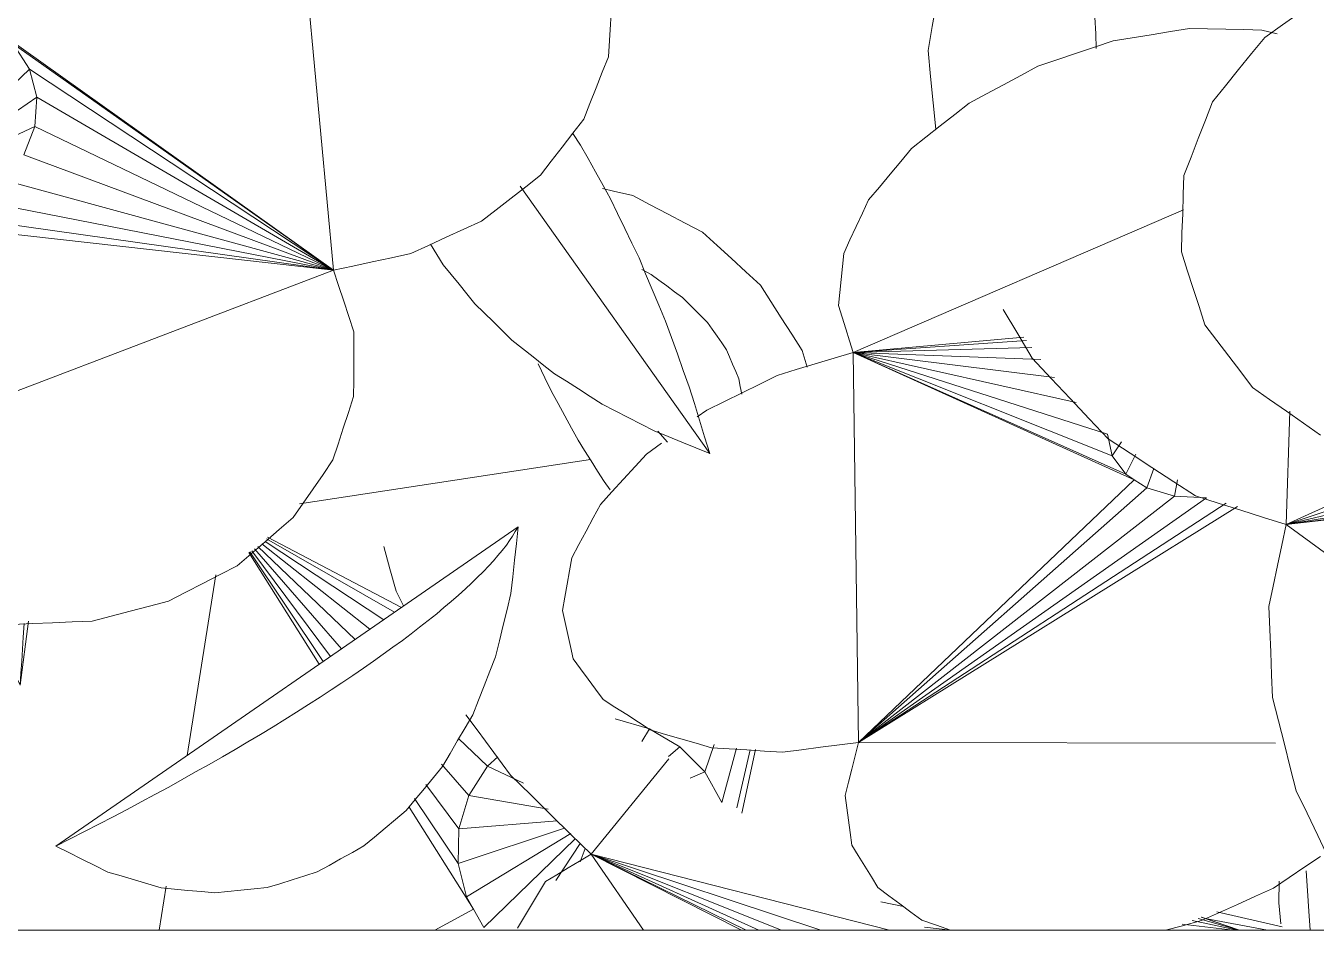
# Model space of a CAD drawing. Header units: metres. Extents: x -18.34 to -13.25, y -25.49 to -16.26.
# Drawn here: x -14.926 to -14.8469, y -16.9112 to -16.8558 of the extents above; entities that cross this region are included whole.
import ezdxf

# ---------------------------------------------------------------- set-up
doc = ezdxf.new("R2010")
doc.units = ezdxf.units.M
for name, color, linetype, lineweight in [('Importações nas famílias', 7, 'Continuous', 5), ('Quadro estrutural', 7, 'Continuous', 5), ('Vegetação', 7, 'Continuous', 5)]:
    doc.layers.add(name, color=color, linetype=linetype, lineweight=lineweight)

# ---------------------------------------------------------------- blocks, each defined once
blk = doc.blocks.new('Planta_pergolado_12200 - plantas pergolado_skp_Component_17-V1909-Pavimento 02 - Executivo')
at = {"layer": 'Importações nas famílias', "color": 9, "flags": 128}
for points in [[(-0.040686, -0.055656), (-0.039922, -0.056748), (-0.039157, -0.057839), (-0.038392, -0.05893), (-0.037627, -0.060022)], [(-0.016144, -0.060761), (-0.015415, -0.059721), (-0.014686, -0.058681), (-0.013957, -0.057641), (-0.013227, -0.056602)], [(-0.037627, -0.060022), (-0.036638, -0.060821), (-0.035649, -0.06162), (-0.034659, -0.062419), (-0.03367, -0.063218)], [(-0.019999, -0.063689), (-0.019036, -0.062957), (-0.018072, -0.062225), (-0.017108, -0.061493), (-0.016144, -0.060761)], [(-0.03367, -0.063218), (-0.032541, -0.063656), (-0.031412, -0.064095), (-0.030282, -0.064533), (-0.029153, -0.064972)], [(-0.024463, -0.065133), (-0.023347, -0.064772), (-0.022231, -0.064411), (-0.021115, -0.06405), (-0.019999, -0.063689)], [(-0.029153, -0.064972), (-0.027981, -0.065012), (-0.026808, -0.065052), (-0.025635, -0.065093), (-0.024463, -0.065133)]]:
    blk.add_lwpolyline(points, dxfattribs=at)
blk = doc.blocks.new('Planta_pergolado_12200 - plantas pergolado_skp_Component_16-V1910-Pavimento 02 - Executivo')
blk.add_blockref('Planta_pergolado_12200 - plantas pergolado_skp_Component_17-V1909-Pavimento 02 - Executivo', (0, 0))
blk = doc.blocks.new('Planta_pergolado_12200 - plantas pergolado_skp_-V1942-Pavimento 02 - Executivo')
blk.add_blockref('Planta_pergolado_12200 - plantas pergolado_skp_Component_16-V1910-Pavimento 02 - Executivo', (0, 0))
blk = doc.blocks.new('Planta_pergolado_12200 - plantas pergolado_skp_Component_17-V2078-Pavimento 02 - Executivo')
at = {"layer": 'Importações nas famílias', "color": 9}
for p, q in [((0.016958, -0.080884), (0.017143, -0.079274)), ((0.015396, -0.083576), (0.015686, -0.082173)), ((-0.017405, -0.088077), (-0.018418, -0.088393)), ((0.006068, -0.091256), (0.00997, -0.092089)), ((0.009629, -0.092394), (0.00608, -0.091579)), ((0.009302, -0.093315), (0.005981, -0.09241)), ((0.007437, -0.094371), (0.009302, -0.093315)), ((0.005749, -0.093787), (0.007437, -0.094371)), ((0.005897, -0.095889), (0.007437, -0.094371)), ((0.007819, -0.095272), (0.007437, -0.094371)), ((0.00501, -0.097388), (0.005897, -0.095889)), ((0.006489, -0.096583), (0.005897, -0.095889)), ((0.004787, -0.097765), (0.004182, -0.099872)), ((0.00501, -0.097388), (0.004787, -0.097765)), ((0.004787, -0.097765), (0.005566, -0.098224)), ((-0.009007, -0.119233), (-0.011721, -0.101372)), ((0.011822, -0.102015), (0.014086, -0.103501)), ((0.012137, -0.101695), (0.012958, -0.102006)), ((0.015106, -0.108979), (0.011212, -0.102577)), ((0.011532, -0.10231), (0.016971, -0.107923)), ((0.010923, -0.109455), (0.010436, -0.103424)), ((0.010891, -0.102961), (0.013043, -0.109502)), ((0.00889, -0.108842), (0.009724, -0.103979)), ((0.00812, -0.105493), (0.007084, -0.107704)), ((0.0065, -0.107069), (0.007084, -0.107704)), ((0.005389, -0.109473), (0.007084, -0.107704)), ((0.007084, -0.107704), (0.00889, -0.108842)), ((0.015853, -0.108557), (0.016971, -0.107923)), ((0.006951, -0.110525), (0.00889, -0.108842)), ((0.00889, -0.108842), (0.010923, -0.109455)), ((0.009604, -0.112492), (0.015853, -0.108557)), ((0.013043, -0.109502), (0.015106, -0.108979)), ((0.015106, -0.108979), (0.015853, -0.108557)), ((0.015853, -0.108557), (0.017143, -0.110917)), ((0.008211, -0.111474), (0.010923, -0.109455)), ((0.009056, -0.112167), (0.013043, -0.109502)), ((0.010923, -0.109455), (0.013043, -0.109502)), ((-0.002661, -0.11296), (-0.006965, -0.121193)), ((-0.006864, -0.121243), (-0.002364, -0.113389)), ((-0.0067, -0.12133), (-0.001899, -0.114062)), ((-0.00655, -0.12154), (-0.001314, -0.114909)), ((-0.006395, -0.121772), (-0.000688, -0.115816)), ((-0.006252, -0.121986), (-0.000109, -0.116653)), ((-0.006138, -0.122156), (0.000354, -0.117323)), ((-0.006061, -0.12227), (0.000665, -0.117775)), ((-0.00602, -0.122332), (0.000832, -0.118016)), ((-0.004665, -0.124358), (0.006432, -0.126122)), ((0.014438, -0.127395), (0.017143, -0.127825)), ((-0.002443, -0.140535), (-0.001881, -0.141145)), ((0.015909, -0.143974), (0.016943, -0.143389))]:
    blk.add_line(p, q, dxfattribs=at)
at = {"layer": 'Importações nas famílias', "color": 9, "flags": 128}
for points in [[(-0.018418, -0.088393), (-0.019422, -0.089033), (-0.020425, -0.089674), (-0.021428, -0.090314), (-0.022431, -0.090955)], [(-0.022431, -0.090955), (-0.023242, -0.091841), (-0.024052, -0.092727), (-0.024863, -0.093613), (-0.025673, -0.0945)], [(-0.025673, -0.0945), (-0.026235, -0.095571), (-0.026798, -0.096643), (-0.02736, -0.097715), (-0.027922, -0.098786)], [(-0.027922, -0.098786), (-0.028198, -0.09997), (-0.028355, -0.100643)], [(-0.001881, -0.141145), (-0.000879, -0.141776), (0.000122, -0.142407), (0.001124, -0.143037), (0.002126, -0.143668)], [(0.002126, -0.143668), (0.003253, -0.144008), (0.004379, -0.144348), (0.005506, -0.144688), (0.006633, -0.145028)], [(0.011334, -0.145132), (0.012478, -0.144843), (0.013622, -0.144553), (0.014765, -0.144263), (0.015909, -0.143974)], [(0.006633, -0.145028), (0.007808, -0.145054), (0.008984, -0.14508), (0.010159, -0.145106), (0.011334, -0.145132)]]:
    blk.add_lwpolyline(points, dxfattribs=at)
blk = doc.blocks.new('Planta_pergolado_12200 - plantas pergolado_skp_Component_16-V2079-Pavimento 02 - Executivo')
blk.add_blockref('Planta_pergolado_12200 - plantas pergolado_skp_Component_17-V2078-Pavimento 02 - Executivo', (0, 0))
blk = doc.blocks.new('Planta_pergolado_12200 - plantas pergolado_skp_Component_12-V2112-Pavimento 02 - Executivo')
at = {"layer": 'Importações nas famílias', "color": 9}
for p, q in [((0.015458, -0.059151), (0.014144, -0.059142)), ((0.016747, -0.05903), (0.015458, -0.059151))]:
    blk.add_line(p, q, dxfattribs=at)
at = {"layer": 'Importações nas famílias', "color": 9, "flags": 128}
blk.add_lwpolyline([(0.013492, -0.057475), (0.014736, -0.057392), (0.01598, -0.057309), (0.017143, -0.057231)], dxfattribs=at)
blk = doc.blocks.new('Planta_pergolado_12200 - plantas pergolado_skp_Component_17-V2113-Pavimento 02 - Executivo')
at = {"layer": 'Importações nas famílias', "color": 9}
for p, q in [((0.016012, -0.062958), (0.016929, -0.058956)), ((0.017143, -0.059841), (0.016423, -0.063674)), ((0.017143, -0.061557), (0.016347, -0.063898)), ((0.016353, -0.063914), (0.017143, -0.06156)), ((0.017143, -0.061596), (0.016421, -0.064105)), ((0.017143, -0.061682), (0.016548, -0.064462)), ((0.017143, -0.061946), (0.016768, -0.065077)), ((0.017143, -0.083033), (0.012483, -0.101343)), ((0.017143, -0.087244), (0.012483, -0.101343)), ((0.017143, -0.089663), (0.012483, -0.101343)), ((0.017143, -0.09106), (0.012483, -0.101343)), ((0.017143, -0.091831), (0.012483, -0.101343)), ((0.017143, -0.092121), (0.012483, -0.101343)), ((0.012483, -0.101343), (0.00663, -0.096562)), ((0.012483, -0.101343), (0.017143, -0.098134)), ((-0.002745, -0.112838), (-0.003658, -0.113303))]:
    blk.add_line(p, q, dxfattribs=at)
at = {"layer": 'Importações nas famílias', "color": 9, "flags": 128}
for points in [[(0.012483, -0.101343), (0.011269, -0.102577), (0.010056, -0.10381), (0.008843, -0.105043), (0.007629, -0.106276)], [(0.014165, -0.104142), (0.013745, -0.103442), (0.013324, -0.102742), (0.012903, -0.102043), (0.012483, -0.101343)], [(0.017021, -0.105862), (0.016307, -0.105432), (0.015593, -0.105002), (0.014879, -0.104572), (0.014165, -0.104142)], [(0.007629, -0.106276), (0.006245, -0.107302), (0.00486, -0.108328), (0.003922, -0.109023)], [(-0.003658, -0.113303), (-0.005025, -0.113676), (-0.006393, -0.114049)]]:
    blk.add_lwpolyline(points, dxfattribs=at)
blk = doc.blocks.new('Planta_pergolado_12200 - plantas pergolado_skp_Component_16-V2114-Pavimento 02 - Executivo')
for name in ['Planta_pergolado_12200 - plantas pergolado_skp_Component_12-V2112-Pavimento 02 - Executivo', 'Planta_pergolado_12200 - plantas pergolado_skp_Component_17-V2113-Pavimento 02 - Executivo']:
    blk.add_blockref(name, (0, 0))
blk = doc.blocks.new('Planta_pergolado_12200 - plantas pergolado_skp_-V2118-Pavimento 02 - Executivo')
blk.add_blockref('Planta_pergolado_12200 - plantas pergolado_skp_Component_16-V2114-Pavimento 02 - Executivo', (0, 0))
blk = doc.blocks.new('Planta_pergolado_12200 - plantas pergolado_skp_-V2119-Pavimento 02 - Executivo')
for name in ['Planta_pergolado_12200 - plantas pergolado_skp_-V2118-Pavimento 02 - Executivo', 'Planta_pergolado_12200 - plantas pergolado_skp_Component_16-V2079-Pavimento 02 - Executivo']:
    blk.add_blockref(name, (0, 0))
blk = doc.blocks.new('Planta_pergolado_12200 - plantas pergolado_skp_-V2183-Pavimento 02 - Executivo')
for name in ['Planta_pergolado_12200 - plantas pergolado_skp_-V2119-Pavimento 02 - Executivo', 'Planta_pergolado_12200 - plantas pergolado_skp_-V1942-Pavimento 02 - Executivo']:
    blk.add_blockref(name, (0, 0))
blk = doc.blocks.new('Planta_pergolado_12200 - plantas pergolado_skp_Component_12-V973-Pavimento 02 - Executivo')
at = {"layer": 'Importações nas famílias', "color": 9}
for p, q in [((-0.072706, -0.144744), (-0.076635, -0.14423)), ((-0.076495, -0.144501), (-0.07565, -0.144567)), ((-0.103638, -0.147156), (-0.10438, -0.146849))]:
    blk.add_line(p, q, dxfattribs=at)
at = {"layer": 'Importações nas famílias', "color": 9, "flags": 128}
for points in [[(-0.072706, -0.144744), (-0.0736, -0.145175), (-0.074493, -0.145607), (-0.075387, -0.146038), (-0.07628, -0.146469)], [(-0.07565, -0.144567), (-0.074914, -0.144611), (-0.074178, -0.144655), (-0.073442, -0.1447), (-0.072706, -0.144744)]]:
    blk.add_lwpolyline(points, dxfattribs=at)
blk = doc.blocks.new('Planta_pergolado_12200 - plantas pergolado_skp_Component_12-V2214-Pavimento 02 - Executivo')
at = {"layer": 'Importações nas famílias', "color": 9}
for p, q in [((-0.086921, -0.102447), (-0.10331, -0.114075)), ((-0.106559, -0.110845), (-0.105837, -0.110375))]:
    blk.add_line(p, q, dxfattribs=at)
at = {"layer": 'Importações nas famílias', "color": 9, "flags": 128}
for points in [[(-0.091011, -0.103706), (-0.089989, -0.103391), (-0.088966, -0.103077), (-0.087944, -0.102762), (-0.086921, -0.102447)], [(-0.086921, -0.102447), (-0.08727, -0.103302), (-0.087619, -0.104156), (-0.087968, -0.10501), (-0.088317, -0.105864)], [(-0.095041, -0.105164), (-0.094033, -0.1048), (-0.093026, -0.104435), (-0.092019, -0.104071), (-0.091011, -0.103706)], [(-0.098914, -0.106788), (-0.097946, -0.106382), (-0.096978, -0.105976), (-0.096009, -0.10557), (-0.095041, -0.105164)], [(-0.088317, -0.105864), (-0.088726, -0.10666), (-0.089135, -0.107456), (-0.089544, -0.108252), (-0.089953, -0.109048)], [(-0.102542, -0.108538), (-0.101635, -0.108101), (-0.100728, -0.107663), (-0.099821, -0.107225), (-0.098914, -0.106788)], [(-0.105837, -0.110375), (-0.105013, -0.109916), (-0.104189, -0.109457), (-0.103366, -0.108998), (-0.102542, -0.108538)], [(-0.089953, -0.109048), (-0.090418, -0.109777), (-0.090882, -0.110506), (-0.091347, -0.111235), (-0.091812, -0.111964)], [(-0.091812, -0.111964), (-0.092326, -0.112618), (-0.092841, -0.113272), (-0.093356, -0.113926), (-0.093871, -0.11458)], [(-0.093871, -0.11458), (-0.094431, -0.115151), (-0.094991, -0.115722), (-0.09555, -0.116294), (-0.09611, -0.116865)], [(-0.09611, -0.116865), (-0.096708, -0.117348), (-0.097306, -0.117831), (-0.097904, -0.118313), (-0.098502, -0.118796)], [(-0.098502, -0.118796), (-0.099132, -0.119185), (-0.099762, -0.119573)]]:
    blk.add_lwpolyline(points, dxfattribs=at)
blk = doc.blocks.new('Planta_pergolado_12200 - plantas pergolado_skp_Component_17-V2223-Pavimento 02 - Executivo')
at = {"layer": 'Importações nas famílias', "color": 9}
for p, q in [((-0.02334, -0.117136), (-0.053524, -0.119956)), ((-0.02334, -0.117136), (-0.03774, -0.137366)), ((-0.02334, -0.117136), (-0.037233, -0.136781)), ((-0.02334, -0.117136), (-0.035681, -0.135793)), ((-0.02334, -0.117136), (-0.03395, -0.135344)), ((-0.02334, -0.117136), (-0.032158, -0.135464)), ((-0.02334, -0.117136), (-0.030427, -0.136145)), ((-0.02334, -0.117136), (-0.028876, -0.137342)), ((-0.02334, -0.117136), (-0.027609, -0.138972)), ((-0.02334, -0.117136), (-0.026713, -0.140924)), ((-0.02625, -0.143065), (-0.02334, -0.117136)), ((-0.02334, -0.117136), (-0.010242, -0.151517)), ((-0.03395, -0.135344), (-0.035681, -0.135793)), ((-0.032158, -0.135464), (-0.03395, -0.135344)), ((-0.03395, -0.135344), (-0.028643, -0.143112)), ((-0.035681, -0.135793), (-0.037233, -0.136781)), ((-0.028643, -0.143112), (-0.035681, -0.135793)), ((-0.030427, -0.136145), (-0.032158, -0.135464)), ((-0.032158, -0.135464), (-0.028643, -0.143112))]:
    blk.add_line(p, q, dxfattribs=at)
at = {"layer": 'Importações nas famílias', "color": 9, "flags": 128}
for points in [[(-0.036441, -0.100279), (-0.037435, -0.100212), (-0.038428, -0.100146), (-0.039422, -0.100079), (-0.040415, -0.100012)], [(-0.032603, -0.101791), (-0.033563, -0.101413), (-0.034522, -0.101035), (-0.035482, -0.100657), (-0.036441, -0.100279)], [(-0.029163, -0.104444), (-0.030023, -0.103781), (-0.030883, -0.103117), (-0.031743, -0.102454), (-0.032603, -0.101791)], [(-0.026354, -0.108058), (-0.027056, -0.107155), (-0.027758, -0.106251), (-0.02846, -0.105347), (-0.029163, -0.104444)], [(-0.024368, -0.112387), (-0.024864, -0.111305), (-0.025361, -0.110223), (-0.025857, -0.10914), (-0.026354, -0.108058)], [(-0.02334, -0.117136), (-0.023597, -0.115949), (-0.023854, -0.114762), (-0.024111, -0.113574), (-0.024368, -0.112387)], [(-0.019561, -0.115892), (-0.020506, -0.116203), (-0.021451, -0.116514), (-0.022395, -0.116825), (-0.02334, -0.117136)], [(-0.015593, -0.115905), (-0.016585, -0.115902), (-0.017577, -0.115899), (-0.018569, -0.115896), (-0.019561, -0.115892)], [(-0.011706, -0.117173), (-0.012678, -0.116856), (-0.013649, -0.116539), (-0.014621, -0.116222), (-0.015593, -0.115905)], [(-0.008166, -0.11961), (-0.009051, -0.119001), (-0.009936, -0.118392), (-0.010821, -0.117782), (-0.011706, -0.117173)], [(-0.005214, -0.12305), (-0.005952, -0.12219), (-0.00669, -0.12133), (-0.007428, -0.12047), (-0.008166, -0.11961)], [(-0.003051, -0.127259), (-0.003591, -0.126207), (-0.004132, -0.125154), (-0.004673, -0.124102), (-0.005214, -0.12305)], [(-0.001824, -0.131949), (-0.00213, -0.130776), (-0.002437, -0.129604), (-0.002744, -0.128431), (-0.003051, -0.127259)], [(-0.001617, -0.136801), (-0.001668, -0.135588), (-0.00172, -0.134375), (-0.001772, -0.133162), (-0.001824, -0.131949)]]:
    blk.add_lwpolyline(points, dxfattribs=at)
blk = doc.blocks.new('Planta_pergolado_12200 - plantas pergolado_skp_Component_16-V2224-Pavimento 02 - Executivo')
for name, p in [('Planta_pergolado_12200 - plantas pergolado_skp_Component_12-V2214-Pavimento 02 - Executivo', (0.07482, 0.008389)), ('Planta_pergolado_12200 - plantas pergolado_skp_Component_17-V2223-Pavimento 02 - Executivo', (0, 0)), ('Planta_pergolado_12200 - plantas pergolado_skp_Component_12-V973-Pavimento 02 - Executivo', (0.07482, 0.008389))]:
    blk.add_blockref(name, p)
blk = doc.blocks.new('Planta_pergolado_12200 - plantas pergolado_skp_-V2250-Pavimento 02 - Executivo')
blk.add_blockref('Planta_pergolado_12200 - plantas pergolado_skp_Component_16-V2224-Pavimento 02 - Executivo', (0, 0))
blk = doc.blocks.new('Planta_pergolado_12200 - plantas pergolado_skp_Component_12-V2368-Pavimento 02 - Executivo')
at = {"layer": 'Importações nas famílias', "color": 9}
blk.add_line((0.011988, -0.134166), (-0.0076, -0.105809), dxfattribs=at)
at = {"layer": 'Importações nas famílias', "color": 9, "flags": 128}
for points in [[(-0.0076, -0.105809), (-0.006577, -0.105921), (-0.005554, -0.106032), (-0.004531, -0.106144), (-0.003508, -0.106255)], [(-0.006474, -0.106523), (-0.006756, -0.106344), (-0.007037, -0.106166), (-0.007319, -0.105988), (-0.0076, -0.105809)], [(-0.005201, -0.107603), (-0.005519, -0.107333), (-0.005837, -0.107063), (-0.006156, -0.106793), (-0.006474, -0.106523)], [(-0.003508, -0.106255), (-0.002539, -0.10649), (-0.001571, -0.106725), (-0.000602, -0.106959), (0.000366, -0.107194)], [(-0.003793, -0.109038), (-0.004145, -0.108679), (-0.004497, -0.10832), (-0.004849, -0.107961), (-0.005201, -0.107603)], [(0.000366, -0.107194), (0.001257, -0.107546), (0.002148, -0.107898), (0.003039, -0.10825), (0.00393, -0.108602)], [(-0.002266, -0.110811), (-0.002648, -0.110368), (-0.003029, -0.109925), (-0.003411, -0.109481), (-0.003793, -0.109038)], [(0.00393, -0.108602), (0.004722, -0.109064), (0.005515, -0.109525), (0.006307, -0.109987), (0.0071, -0.110448)], [(-0.000638, -0.112905), (-0.001045, -0.112381), (-0.001452, -0.111858), (-0.001859, -0.111335), (-0.002266, -0.110811)], [(0.0071, -0.110448), (0.007776, -0.111008), (0.008451, -0.111568), (0.009127, -0.112128), (0.009803, -0.112688)], [(0.001073, -0.115294), (0.000645, -0.114696), (0.000217, -0.114099), (-0.000211, -0.113502), (-0.000638, -0.112905)], [(0.009803, -0.112688), (0.010345, -0.113334), (0.010888, -0.113979), (0.011431, -0.114624), (0.011974, -0.11527)], [(0.002848, -0.117952), (0.002404, -0.117287), (0.00196, -0.116623), (0.001517, -0.115958), (0.001073, -0.115294)], [(0.011974, -0.11527), (0.012371, -0.115985), (0.012768, -0.116701), (0.013166, -0.117416), (0.013563, -0.118132)], [(0.004668, -0.12085), (0.004213, -0.120126), (0.003758, -0.119401), (0.003303, -0.118677), (0.002848, -0.117952)], [(0.013563, -0.118132), (0.013805, -0.118901), (0.014048, -0.11967), (0.01429, -0.120439), (0.014533, -0.121208)], [(0.006513, -0.123956), (0.006052, -0.12318), (0.005591, -0.122403), (0.00513, -0.121627), (0.004668, -0.12085)], [(0.014533, -0.121208), (0.014614, -0.122012), (0.014696, -0.122817), (0.014778, -0.123621), (0.01486, -0.124425)], [(0.008362, -0.127236), (0.007899, -0.126416), (0.007437, -0.125596), (0.006975, -0.124776), (0.006513, -0.123956)], [(0.01486, -0.124425), (0.014779, -0.125246), (0.014699, -0.126067), (0.014618, -0.126888), (0.014538, -0.127709)], [(0.010193, -0.130651), (0.009735, -0.129797), (0.009278, -0.128944), (0.00882, -0.12809), (0.008362, -0.127236)], [(0.014538, -0.127709), (0.014296, -0.128527), (0.014055, -0.129345), (0.013814, -0.130163), (0.013573, -0.130981)], [(0.011988, -0.134166), (0.01154, -0.133287), (0.011091, -0.132409), (0.010642, -0.13153), (0.010193, -0.130651)], [(0.013573, -0.130981), (0.013177, -0.131778), (0.012781, -0.132574), (0.012384, -0.13337), (0.011988, -0.134166)]]:
    blk.add_lwpolyline(points, dxfattribs=at)
blk = doc.blocks.new('Planta_pergolado_12200 - plantas pergolado_skp_Component_12-V2369-Pavimento 02 - Executivo')
at = {"layer": 'Importações nas famílias', "color": 9}
for p, q in [((-0.036946, -0.070357), (-0.03784, -0.070378)), ((-0.049463, -0.071665), (-0.044, -0.072098))]:
    blk.add_line(p, q, dxfattribs=at)
at = {"layer": 'Importações nas famílias', "color": 9, "flags": 128}
for points in [[(-0.042798, -0.068335), (-0.041899, -0.06806), (-0.041, -0.067785)], [(-0.04623, -0.069818), (-0.045372, -0.069447), (-0.044514, -0.069077), (-0.043656, -0.068706), (-0.042798, -0.068335)], [(-0.049463, -0.071665), (-0.048655, -0.071203), (-0.047847, -0.070741), (-0.047039, -0.07028), (-0.04623, -0.069818)], [(-0.03784, -0.070378), (-0.038873, -0.070445), (-0.039906, -0.070512), (-0.040939, -0.070579), (-0.041971, -0.070646)], [(-0.045876, -0.071079), (-0.046773, -0.071225), (-0.04767, -0.071372), (-0.048566, -0.071519), (-0.049463, -0.071665)], [(-0.041971, -0.070646), (-0.042948, -0.070754), (-0.043924, -0.070863), (-0.0449, -0.070971), (-0.045876, -0.071079)]]:
    blk.add_lwpolyline(points, dxfattribs=at)
blk = doc.blocks.new('Planta_pergolado_12200 - plantas pergolado_skp_Component_12-V2370-Pavimento 02 - Executivo')
at = {"layer": 'Importações nas famílias', "color": 9}
for p, q in [((-0.013476, -0.097241), (-0.01279, -0.096662)), ((-0.023379, -0.098225), (-0.023071, -0.097659)), ((-0.009877, -0.10016), (-0.01038, -0.100539))]:
    blk.add_line(p, q, dxfattribs=at)
at = {"layer": 'Importações nas famílias', "color": 9, "flags": 128}
for points in [[(-0.018466, -0.093036), (-0.018021, -0.092847), (-0.017575, -0.092657), (-0.017129, -0.092467), (-0.016684, -0.092277)], [(-0.016684, -0.092277), (-0.016215, -0.092189), (-0.015747, -0.092102)], [(-0.020137, -0.094196), (-0.01972, -0.093906), (-0.019302, -0.093616), (-0.018884, -0.093326), (-0.018466, -0.093036)], [(-0.021678, -0.095742), (-0.021293, -0.095356), (-0.020908, -0.094969), (-0.020523, -0.094582), (-0.020137, -0.094196)], [(-0.023071, -0.097659), (-0.022723, -0.09718), (-0.022375, -0.096701), (-0.022026, -0.096222), (-0.021678, -0.095742)], [(-0.01038, -0.100539), (-0.011014, -0.100937), (-0.011647, -0.101336), (-0.01228, -0.101735), (-0.012913, -0.102134)], [(-0.012913, -0.102134), (-0.013661, -0.102543), (-0.014409, -0.102952), (-0.015157, -0.103361), (-0.015905, -0.10377)], [(-0.015905, -0.10377), (-0.016751, -0.104179), (-0.017596, -0.104589)]]:
    blk.add_lwpolyline(points, dxfattribs=at)
blk = doc.blocks.new('Planta_pergolado_12200 - plantas pergolado_skp_Component_17-V2371-Pavimento 02 - Executivo')
at = {"layer": 'Importações nas famílias', "color": 9}
for p, q in [((-0.016822, -0.030967), (-0.013389, -0.033967)), ((-0.037849, -0.059249), (-0.038076, -0.060193)), ((0.005668, -0.059364), (0.005628, -0.084945)), ((0.005628, -0.084945), (-0.008839, -0.061691)), ((0.005628, -0.084945), (-0.009052, -0.062385)), ((-0.009491, -0.065549), (-0.009372, -0.063586)), ((-0.009372, -0.063586), (0.005628, -0.084945)), ((-0.018298, -0.085269), (-0.027053, -0.065002)), ((-0.010489, -0.065372), (-0.009491, -0.065549)), ((-0.009988, -0.06724), (-0.009491, -0.065549)), ((-0.009491, -0.065549), (0.005628, -0.084945)), ((-0.011189, -0.066827), (-0.009988, -0.06724)), ((-0.010492, -0.068022), (-0.009988, -0.06724)), ((-0.009988, -0.06724), (0.005628, -0.084945)), ((-0.018298, -0.085269), (-0.010492, -0.068022)), ((-0.010828, -0.068545), (-0.012068, -0.067918)), ((-0.010828, -0.068545), (-0.010492, -0.068022)), ((-0.010492, -0.068022), (0.005628, -0.084945)), ((-0.018298, -0.085269), (-0.010828, -0.068545)), ((-0.012814, -0.068801), (-0.011956, -0.069372)), ((-0.011956, -0.069372), (-0.010828, -0.068545)), ((-0.018298, -0.085269), (-0.011956, -0.069372)), ((-0.013293, -0.069668), (-0.011956, -0.069372)), ((-0.018298, -0.085269), (-0.013293, -0.069668)), ((-0.018298, -0.085269), (-0.015237, -0.071595)), ((-0.018298, -0.085269), (-0.016759, -0.072921)), ((-0.018298, -0.085269), (-0.018598, -0.07431)), ((-0.018298, -0.085269), (-0.017861, -0.073753)), ((-0.019242, -0.074796), (-0.018298, -0.085269)), ((-0.018298, -0.085269), (-0.019036, -0.07464)), ((-0.018298, -0.085269), (0.005628, -0.084945)), ((-0.014766, -0.094241), (-0.01434, -0.094825)), ((-0.012741, -0.097015), (-0.012066, -0.09794))]:
    blk.add_line(p, q, dxfattribs=at)
at = {"layer": 'Importações nas famílias', "color": 9, "flags": 128}
for points in [[(0.014562, -0.059479), (0.013912, -0.058518), (0.013262, -0.057557), (0.012613, -0.056595)], [(0.016554, -0.063891), (0.016056, -0.062788), (0.015558, -0.061685), (0.01506, -0.060582), (0.014562, -0.059479)], [(-0.038076, -0.060193), (-0.0381, -0.061303), (-0.038123, -0.062413), (-0.038146, -0.063523), (-0.038169, -0.064633)], [(0.017143, -0.066096), (0.016866, -0.06506), (0.016554, -0.063891)], [(-0.038169, -0.064633), (-0.037979, -0.065804), (-0.03779, -0.066975), (-0.0376, -0.068146), (-0.03741, -0.069317)], [(-0.03741, -0.069317), (-0.03702, -0.070469), (-0.03663, -0.071621), (-0.03624, -0.072774), (-0.03585, -0.073926)], [(-0.03585, -0.073926), (-0.035287, -0.074981), (-0.034723, -0.076036), (-0.03416, -0.077091), (-0.033597, -0.078146)], [(-0.033597, -0.078146), (-0.032898, -0.079031), (-0.032199, -0.079917), (-0.031501, -0.080803), (-0.030802, -0.081688)], [(0.016527, -0.081047), (0.016843, -0.080147), (0.017143, -0.079292)], [(0.014524, -0.083741), (0.015025, -0.083068), (0.015526, -0.082394), (0.016027, -0.08172), (0.016527, -0.081047)], [(-0.030802, -0.081688), (-0.030016, -0.082345), (-0.02923, -0.083001), (-0.028444, -0.083657), (-0.027658, -0.084313)], [(0.011917, -0.085348), (0.012569, -0.084947), (0.01322, -0.084545), (0.013872, -0.084143), (0.014524, -0.083741)], [(-0.027658, -0.084313), (-0.026838, -0.084695), (-0.026018, -0.085077), (-0.025198, -0.085459), (-0.024378, -0.08584)], [(-0.021185, -0.086167), (-0.020464, -0.085942), (-0.019742, -0.085718), (-0.01902, -0.085494), (-0.018298, -0.085269)], [(-0.018298, -0.085269), (-0.017947, -0.086432), (-0.017595, -0.087594), (-0.017243, -0.088757), (-0.016892, -0.089919)], [(0.005628, -0.084945), (0.006442, -0.085149), (0.007255, -0.085352), (0.008069, -0.085556), (0.008882, -0.085759)], [(0.006219, -0.089606), (0.006071, -0.088441), (0.005924, -0.087275), (0.005776, -0.08611), (0.005628, -0.084945)], [(0.008882, -0.085759), (0.009641, -0.085656), (0.010399, -0.085554), (0.011158, -0.085451), (0.011917, -0.085348)], [(-0.024378, -0.08584), (-0.02358, -0.085922), (-0.022782, -0.086004), (-0.021983, -0.086085), (-0.021185, -0.086167)], [(-0.016892, -0.089919), (-0.01636, -0.090999), (-0.015829, -0.09208), (-0.015297, -0.09316), (-0.014766, -0.094241)], [(0.005955, -0.09396), (0.006021, -0.092871), (0.006087, -0.091783), (0.006153, -0.090694), (0.006219, -0.089606)], [(0.004853, -0.097711), (0.005128, -0.096773), (0.005404, -0.095835), (0.005679, -0.094897), (0.005955, -0.09396)], [(-0.012066, -0.09794), (-0.011293, -0.098646), (-0.01052, -0.099352), (-0.009747, -0.100058), (-0.008975, -0.100765)], [(0.002988, -0.100602), (0.003454, -0.099879), (0.003921, -0.099156), (0.004387, -0.098434), (0.004853, -0.097711)], [(-0.008975, -0.100765), (-0.008157, -0.101204), (-0.007339, -0.101643), (-0.006522, -0.102083), (-0.005704, -0.102522)], [(0.000489, -0.102438), (0.001114, -0.101979), (0.001738, -0.10152), (0.002363, -0.101061), (0.002988, -0.100602)], [(-0.005704, -0.102522), (-0.004897, -0.102665), (-0.00409, -0.102808), (-0.003283, -0.10295), (-0.002476, -0.103093)], [(-0.002476, -0.103093), (-0.001735, -0.102929), (-0.000994, -0.102766), (-0.000253, -0.102602), (0.000489, -0.102438)]]:
    blk.add_lwpolyline(points, dxfattribs=at)
blk = doc.blocks.new('Planta_pergolado_12200 - plantas pergolado_skp_Component_16-V2372-Pavimento 02 - Executivo')
for name in ['Planta_pergolado_12200 - plantas pergolado_skp_Component_17-V2371-Pavimento 02 - Executivo', 'Planta_pergolado_12200 - plantas pergolado_skp_Component_12-V2369-Pavimento 02 - Executivo', 'Planta_pergolado_12200 - plantas pergolado_skp_Component_12-V2370-Pavimento 02 - Executivo', 'Planta_pergolado_12200 - plantas pergolado_skp_Component_12-V2368-Pavimento 02 - Executivo']:
    blk.add_blockref(name, (0, 0))
blk = doc.blocks.new('Planta_pergolado_12200 - plantas pergolado_skp_Component_17-V2405-Pavimento 02 - Executivo')
at = {"layer": 'Importações nas famílias', "color": 9}
for p, q in [((-0.00774, -0.058695), (0.017143, -0.024794)), ((-0.011407, -0.026522), (-0.00774, -0.058695)), ((-0.01157, -0.028247), (-0.00774, -0.058695)), ((-0.012433, -0.030447), (-0.00774, -0.058695)), ((-0.013668, -0.033513), (-0.00774, -0.058695)), ((-0.01135, -0.047889), (-0.00774, -0.058695)), ((-0.011593, -0.050272), (-0.00774, -0.058695)), ((-0.00774, -0.058695), (-0.014697, -0.058473))]:
    blk.add_line(p, q, dxfattribs=at)
at = {"layer": 'Importações nas famílias', "color": 9, "flags": 128}
for points in [[(0.014088, -0.055458), (0.012714, -0.056114), (0.01134, -0.05677), (0.009967, -0.057425), (0.008593, -0.058081)], [(0.008593, -0.058081), (0.007161, -0.058448), (0.005729, -0.058814), (0.004297, -0.059181), (0.002865, -0.059547)], [(-0.00774, -0.058695), (-0.008179, -0.060089), (-0.008617, -0.061482), (-0.009056, -0.062875), (-0.009494, -0.064268)], [(-0.002706, -0.059757), (-0.003965, -0.059491), (-0.005223, -0.059226), (-0.006482, -0.058961), (-0.00774, -0.058695)], [(0.002865, -0.059547), (0.001472, -0.0596), (0.00008, -0.059652), (-0.001313, -0.059704), (-0.002706, -0.059757)], [(-0.009494, -0.064268), (-0.010369, -0.065604), (-0.011244, -0.06694), (-0.012119, -0.068277), (-0.012993, -0.069613)], [(-0.012993, -0.069613), (-0.01423, -0.070779), (-0.015466, -0.071944), (-0.016702, -0.07311), (-0.017938, -0.074275)], [(-0.017938, -0.074275), (-0.01943, -0.07517), (-0.020923, -0.076065)], [(-0.03683, -0.080665), (-0.038293, -0.080413), (-0.039755, -0.08016), (-0.041218, -0.079908), (-0.04268, -0.079655)], [(-0.031999, -0.080202), (-0.033609, -0.080357), (-0.03522, -0.080511), (-0.03683, -0.080665)]]:
    blk.add_lwpolyline(points, dxfattribs=at)
blk = doc.blocks.new('Planta_pergolado_12200 - plantas pergolado_skp_Component_16-V2406-Pavimento 02 - Executivo')
blk.add_blockref('Planta_pergolado_12200 - plantas pergolado_skp_Component_17-V2405-Pavimento 02 - Executivo', (0, 0))
blk = doc.blocks.new('Planta_pergolado_12200 - plantas pergolado_skp_-V2409-Pavimento 02 - Executivo')
blk.add_blockref('Planta_pergolado_12200 - plantas pergolado_skp_Component_16-V2406-Pavimento 02 - Executivo', (0, 0))
blk = doc.blocks.new('Planta_pergolado_12200 - plantas pergolado_skp_-V2410-Pavimento 02 - Executivo')
for name in ['Planta_pergolado_12200 - plantas pergolado_skp_-V2409-Pavimento 02 - Executivo', 'Planta_pergolado_12200 - plantas pergolado_skp_Component_16-V2372-Pavimento 02 - Executivo']:
    blk.add_blockref(name, (0, 0))
blk = doc.blocks.new('Planta_pergolado_12200 - plantas pergolado_skp_-V2476-Pavimento 02 - Executivo')
for name in ['Planta_pergolado_12200 - plantas pergolado_skp_-V2410-Pavimento 02 - Executivo', 'Planta_pergolado_12200 - plantas pergolado_skp_-V2250-Pavimento 02 - Executivo']:
    blk.add_blockref(name, (0, 0))
blk = doc.blocks.new('Planta_pergolado_12200 - Planta_pergolado_12200-V2477-Pavimento 02 - Executivo')
for name in ['Planta_pergolado_12200 - plantas pergolado_skp_-V2476-Pavimento 02 - Executivo', 'Planta_pergolado_12200 - plantas pergolado_skp_-V2183-Pavimento 02 - Executivo']:
    blk.add_blockref(name, (0, 0))
blk = doc.blocks.new('Tram - Tram-V4300-Pavimento 02 - Executivo')
at = {"layer": 'Quadro estrutural'}
blk.add_line((0, 0.05), (2.5, 0.05), dxfattribs=at)

msp = doc.modelspace()

# ---------------------------------------------------------------- block references
at = {"layer": 'Quadro estrutural'}
msp.add_blockref('Tram - Tram-V4300-Pavimento 02 - Executivo', (-16.59, -16.961243), dxfattribs=at)
at = {"layer": 'Vegetação', "color": 9, "rotation": 270.0000000000001}
msp.add_blockref('Planta_pergolado_12200 - Planta_pergolado_12200-V2477-Pavimento 02 - Executivo', (-14.79, -16.894101), dxfattribs=at)

doc.saveas('drawing.dxf')
